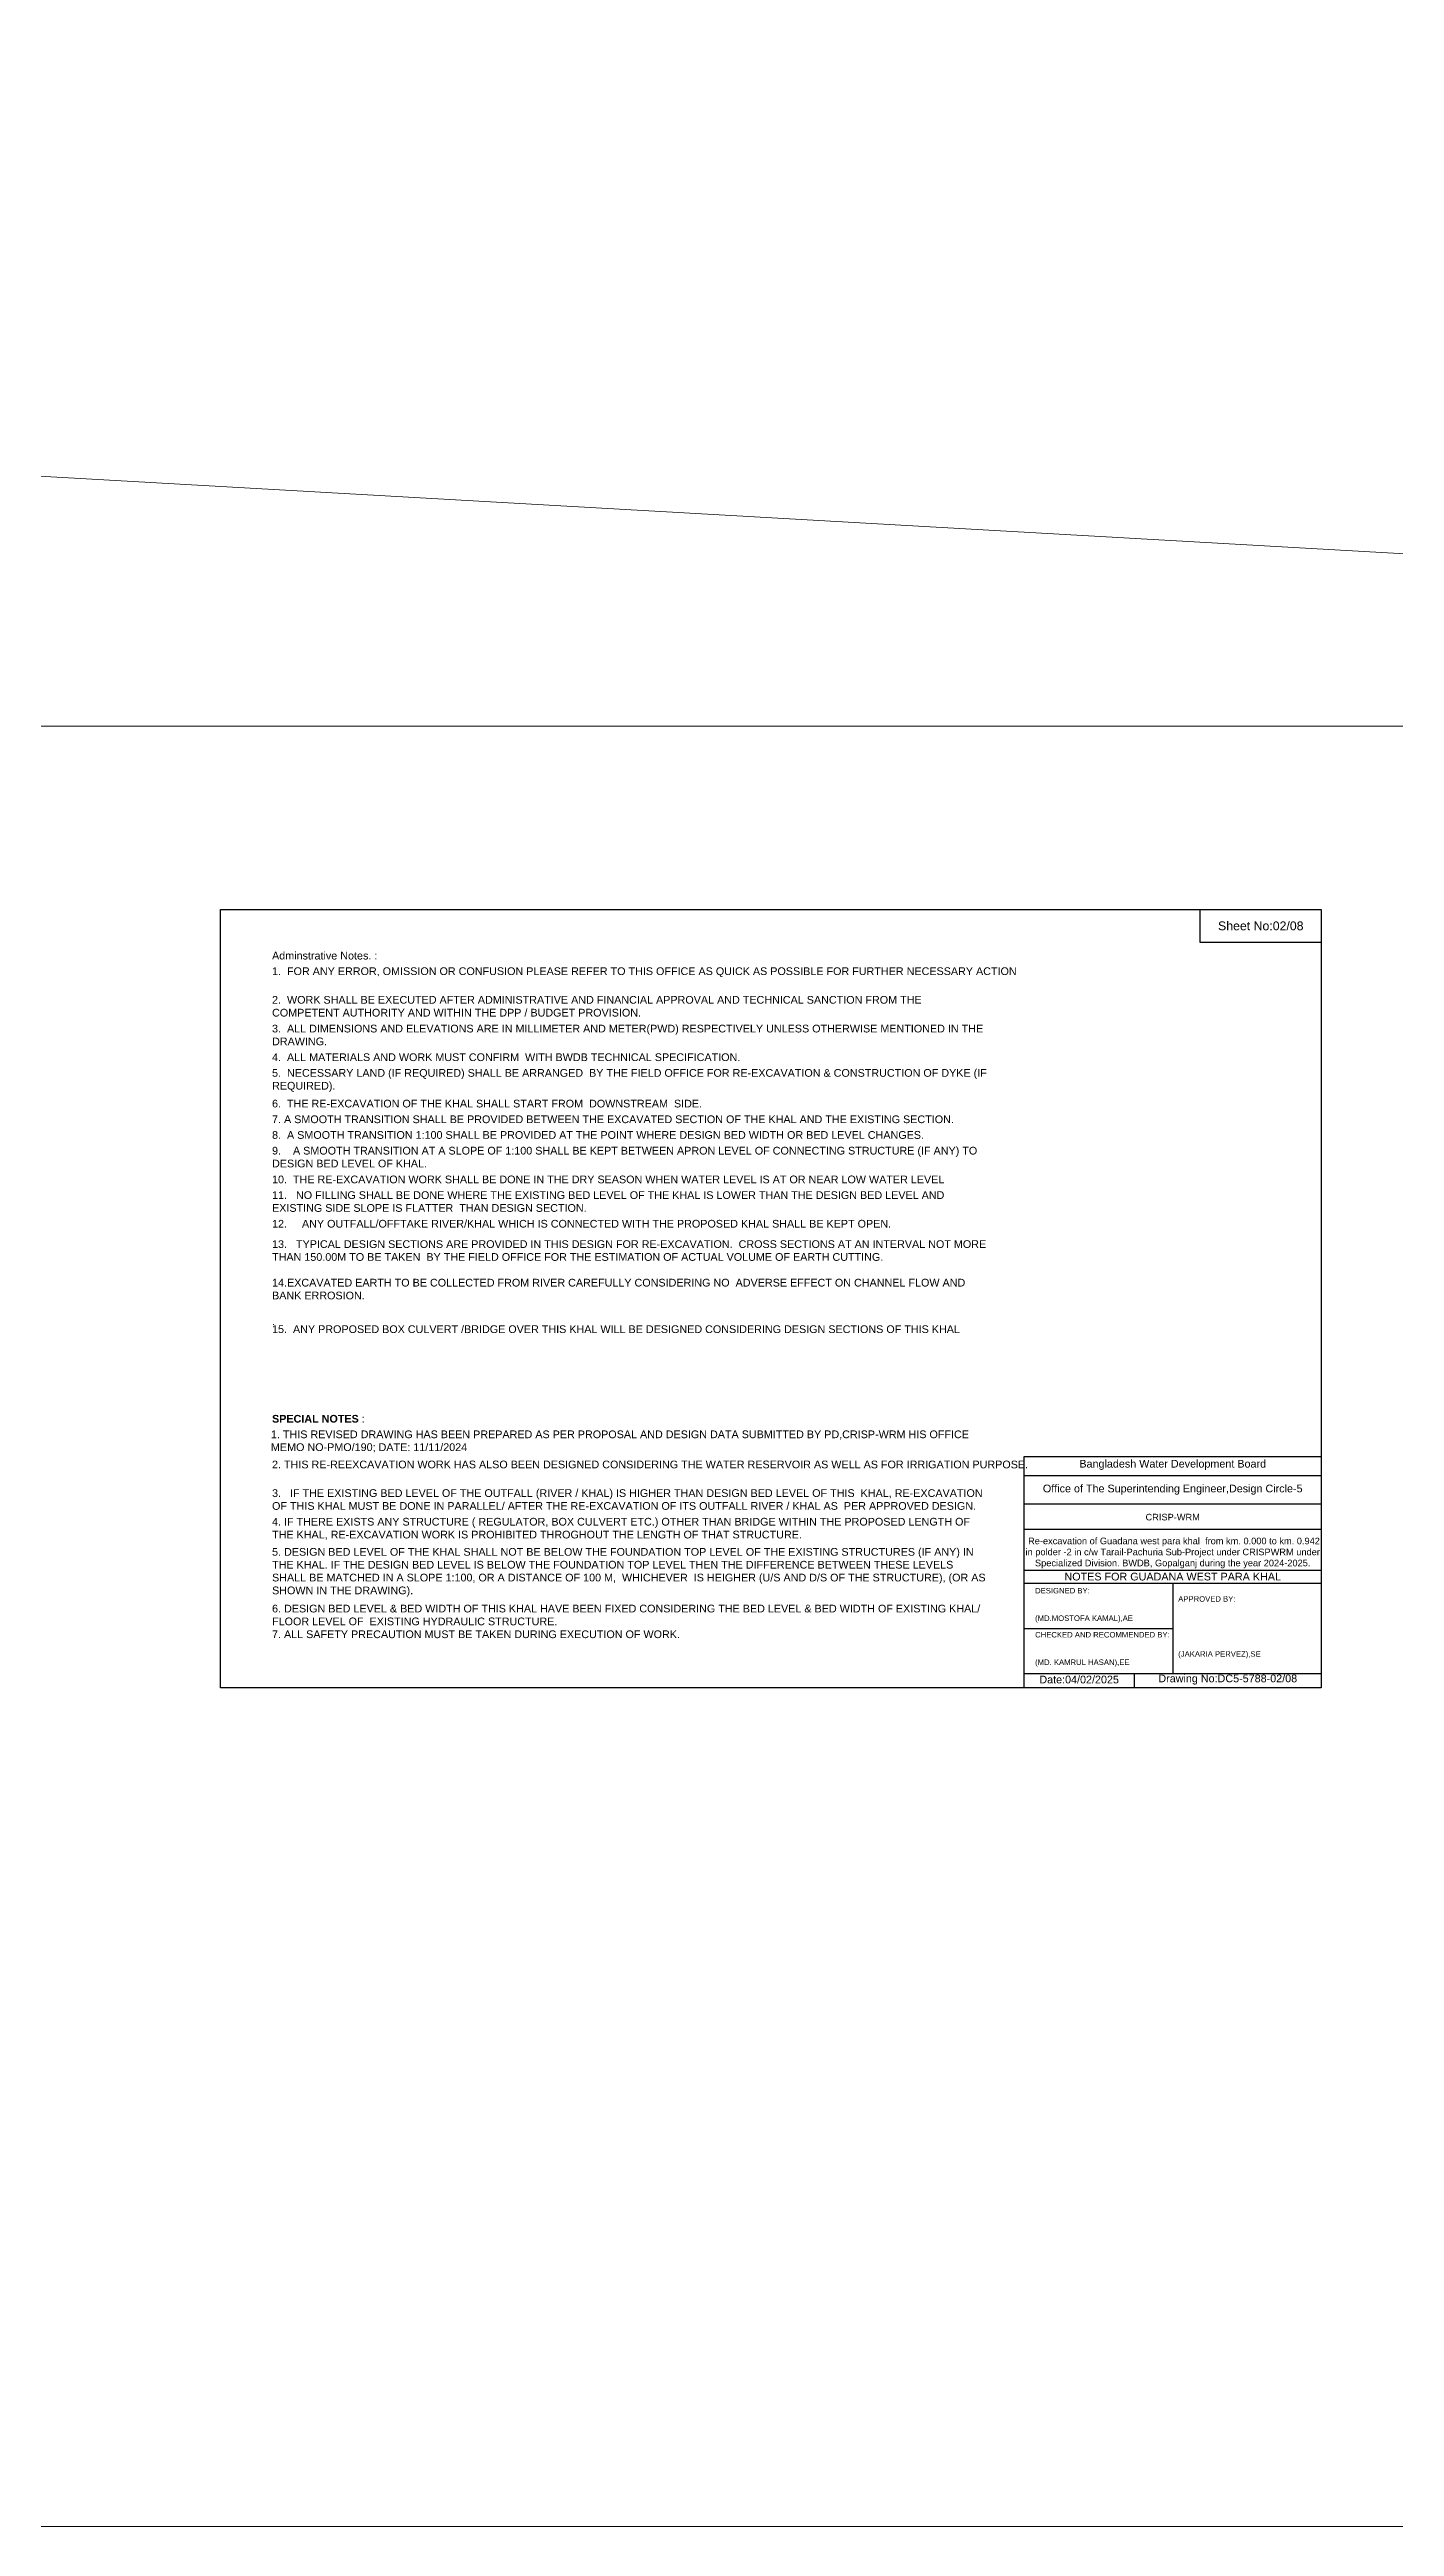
# Model space of a CAD drawing. Header units: inches. Extents: x 85948 to 293477, y -21150 to 8018.
# Drawn here: x 261580 to 271353, y -21150 to -3153 of the extents above; entities that cross this region are included whole.
import ezdxf

# ---------------------------------------------------------------- set-up
doc = ezdxf.new("R2010")
doc.units = ezdxf.units.IN
doc.header["$LTSCALE"] = 7
doc.header["$MEASUREMENT"] = 0
doc.layers.add('Cross Section Labels', color=7, linetype='Continuous', lineweight=9)
doc.styles.get("Standard").update_dxf_attribs({"font": 'arial.ttf'})

msp = doc.modelspace()

# ---------------------------------------------------------------- linework, layer by layer
for points in [[(262822, -9401), (270822, -9401), (270822, -15057), (262822, -15057)], [(269942, -9401), (270822, -9401), (270822, -9641), (269942, -9641)]]:
    msp.add_lwpolyline(points, close=True)
for points in [[(268662, -15057), (268662, -13377), (270822, -13377)], [(268662, -13513), (270822, -13513)], [(268662, -13721), (270822, -13721)], [(268662, -13905), (270822, -13905)], [(268662, -14201), (270822, -14201)], [(268662, -14297), (270822, -14297)], [(269742, -14297), (269742, -14953)], [(268662, -14625), (269742, -14625)], [(268662, -14953), (270822, -14953)], [(269462, -14953), (269462, -15057)]]:
    msp.add_lwpolyline(points)
at = {"layer": 'Cross Section Labels'}
for p, q in [((206958, -3153), (293477, -8070)), ((87937, -8070), (293477, -8070)), ((293477, -21150), (85948, -21150))]:
    msp.add_line(p, q, dxfattribs=at)

# ---------------------------------------------------------------- texts
at = {"attachment_point": 5}
for s, insert, char_height in [('Sheet No:02/08', (270382, -9521), 64), ('Bangladesh Water Development Board', (269742, -13437), 56), ('Office of The Superintending Engineer,Design Circle-5', (269742, -13617), 56)]:
    msp.add_mtext(s, dxfattribs=dict(at, insert=insert, char_height=char_height))
for s, insert, char_height, width, attachment_point in [('Adminstrative Notes. :', (263197, -9709), 56, 5200, 1), ('1.  FOR ANY ERROR, OMISSION OR CONFUSION PLEASE REFER TO THIS OFFICE AS QUICK AS POSSIBLE FOR FURTHER NECESSARY ACTION', (263197, -9822), 56, 5200, 1), ('2.  WORK SHALL BE EXECUTED AFTER ADMINISTRATIVE AND FINANCIAL APPROVAL AND TECHNICAL SANCTION FROM THE COMPETENT AUTHORITY AND WITHIN THE DPP / BUDGET PROVISION. ', (263197, -10030), 56, 5200, 1), ('3.  ALL DIMENSIONS AND ELEVATIONS ARE IN MILLIMETER AND METER(PWD) RESPECTIVELY UNLESS OTHERWISE MENTIONED IN THE DRAWING.', (263197, -10239), 56, 5200, 1), ('4.  ALL MATERIALS AND WORK MUST CONFIRM  WITH BWDB TECHNICAL SPECIFICATION.', (263197, -10447), 56, 5200, 1), ('5.  NECESSARY LAND (IF REQUIRED) SHALL BE ARRANGED  BY THE FIELD OFFICE FOR RE-EXCAVATION & CONSTRUCTION OF DYKE (IF REQUIRED).', (263197, -10561), 56, 5200, 1), ('6.  THE RE-EXCAVATION OF THE KHAL SHALL START FROM  DOWNSTREAM  SIDE.', (263197, -10784), 56, 5200, 1), ('7. A SMOOTH TRANSITION SHALL BE PROVIDED BETWEEN THE EXCAVATED SECTION OF THE KHAL AND THE EXISTING SECTION.', (263197, -10898), 56, 5200, 1), ('8.  A SMOOTH TRANSITION 1:100 SHALL BE PROVIDED AT THE POINT WHERE DESIGN BED WIDTH OR BED LEVEL CHANGES.', (263197, -11012), 56, 5200, 1), ('9.    A SMOOTH TRANSITION AT A SLOPE OF 1:100 SHALL BE KEPT BETWEEN APRON LEVEL OF CONNECTING STRUCTURE (IF ANY) TO DESIGN BED LEVEL OF KHAL.', (263197, -11126), 56, 5200, 1), ('10.  THE RE-EXCAVATION WORK SHALL BE DONE IN THE DRY SEASON WHEN WATER LEVEL IS AT OR NEAR LOW WATER LEVEL', (263197, -11335), 56, 5200, 1), ('11.   NO FILLING SHALL BE DONE WHERE THE EXISTING BED LEVEL OF THE KHAL IS LOWER THAN THE DESIGN BED LEVEL AND EXISTING SIDE SLOPE IS FLATTER  THAN DESIGN SECTION.', (263197, -11449), 56, 5200, 1), ('12.     ANY OUTFALL/OFFTAKE RIVER/KHAL WHICH IS CONNECTED WITH THE PROPOSED KHAL SHALL BE KEPT OPEN.', (263197, -11657), 56, 5200, 1), ('13.   TYPICAL DESIGN SECTIONS ARE PROVIDED IN THIS DESIGN FOR RE-EXCAVATION.  CROSS SECTIONS AT AN INTERVAL NOT MORE THAN 150.00M TO BE TAKEN  BY THE FIELD OFFICE FOR THE ESTIMATION OF ACTUAL VOLUME OF EARTH CUTTING. ^J^J14.EXCAVATED EARTH TO BE COLLECTED FROM RIVER CAREFULLY CONSIDERING NO  ADVERSE EFFECT ON CHANNEL FLOW AND BANK ERROSION.^J^J.', (263197, -11805), 56, 5200, 1), ('15.  ANY PROPOSED BOX CULVERT /BRIDGE OVER THIS KHAL WILL BE DESIGNED CONSIDERING DESIGN SECTIONS OF THIS KHAL', (263197, -12423), 56, 5200, 1), ('{\\fArial|b1|i0|c0|p34;SPECIAL NOTES} :', (263197, -13074), 56, 5200, 1), ('1. THIS REVISED DRAWING HAS BEEN PREPARED AS PER PROPOSAL AND DESIGN DATA SUBMITTED BY PD,CRISP-WRM HIS OFFICE MEMO NO-PMO/190; DATE: 11/11/2024', (263189, -13187), 56, 5200, 1), ('2. THIS RE-REEXCAVATION WORK HAS ALSO BEEN DESIGNED CONSIDERING THE WATER RESERVOIR AS WELL AS FOR IRRIGATION PURPOSE.  ', (263197, -13406), 56, 5200, 1), ('3.   IF THE EXISTING BED LEVEL OF THE OUTFALL (RIVER / KHAL) IS HIGHER THAN DESIGN BED LEVEL OF THIS  KHAL, RE-EXCAVATION OF THIS KHAL MUST BE DONE IN PARALLEL/ AFTER THE RE-EXCAVATION OF ITS OUTFALL RIVER / KHAL AS  PER APPROVED DESIGN.^J', (263197, -13614), 56, 5200, 1), ('4. IF THERE EXISTS ANY STRUCTURE ( REGULATOR, BOX CULVERT ETC.) OTHER THAN BRIDGE WITHIN THE PROPOSED LENGTH OF THE KHAL, RE-EXCAVATION WORK IS PROHIBITED THROGHOUT THE LENGTH OF THAT STRUCTURE.', (263197, -13822), 56, 5200, 1), ('CRISP-WRM', (269742, -13817), 48, 2240, 5), (' Re-excavation of Guadana west para khal  from km. 0.000 to km. 0.942 in polder -2 in c/w Tarail-Pachuria Sub-Project under CRISPWRM under Specialized Division. BWDB, Gopalganj during the year 2024-2025.', (269742, -14077), 48, 2160, 5), ('5. DESIGN BED LEVEL OF THE KHAL SHALL NOT BE BELOW THE FOUNDATION TOP LEVEL OF THE EXISTING STRUCTURES (IF ANY) IN THE KHAL. IF THE DESIGN BED LEVEL IS BELOW THE FOUNDATION TOP LEVEL THEN THE DIFFERENCE BETWEEN THESE LEVELS SHALL BE MATCHED IN A SLOPE 1:100, OR A DISTANCE OF 100 M,  WHICHEVER  IS HEIGHER (U/S AND D/S OF THE STRUCTURE), (OR AS SHOWN IN THE DRAWING).^J', (263197, -14041), 56, 5200, 1), ('DESIGNED BY:^J^J^J(MD.MOSTOFA KAMAL),AE', (268742, -14457), 40, 1120, 4), ('NOTES FOR GUADANA WEST PARA KHAL', (269742, -14249), 56, 2240, 5), ('APPROVED BY:^J^J^J^J^J^J(JAKARIA PERVEZ),SE', (269782, -14617), 40, 1120, 4), ('6. DESIGN BED LEVEL & BED WIDTH OF THIS KHAL HAVE BEEN FIXED CONSIDERING THE BED LEVEL & BED WIDTH OF EXISTING KHAL/ FLOOR LEVEL OF  EXISTING HYDRAULIC STRUCTURE.\\P7. ALL SAFETY PRECAUTION MUST BE TAKEN DURING EXECUTION OF WORK.', (263197, -14453), 56, 5200, 1), ('CHECKED AND RECOMMENDED BY:^J^J^J(MD. KAMRUL HASAN),EE', (268742, -14777), 40, 1120, 4), ('Date:04/02/2025', (269062, -14997), 56, 1120, 5), ('Drawing No:DC5-5788-02/08', (270142, -14997), 56, 1760, 5)]:
    msp.add_mtext(s, dxfattribs=dict(insert=insert, char_height=char_height, width=width, attachment_point=attachment_point))

doc.saveas('drawing.dxf')
